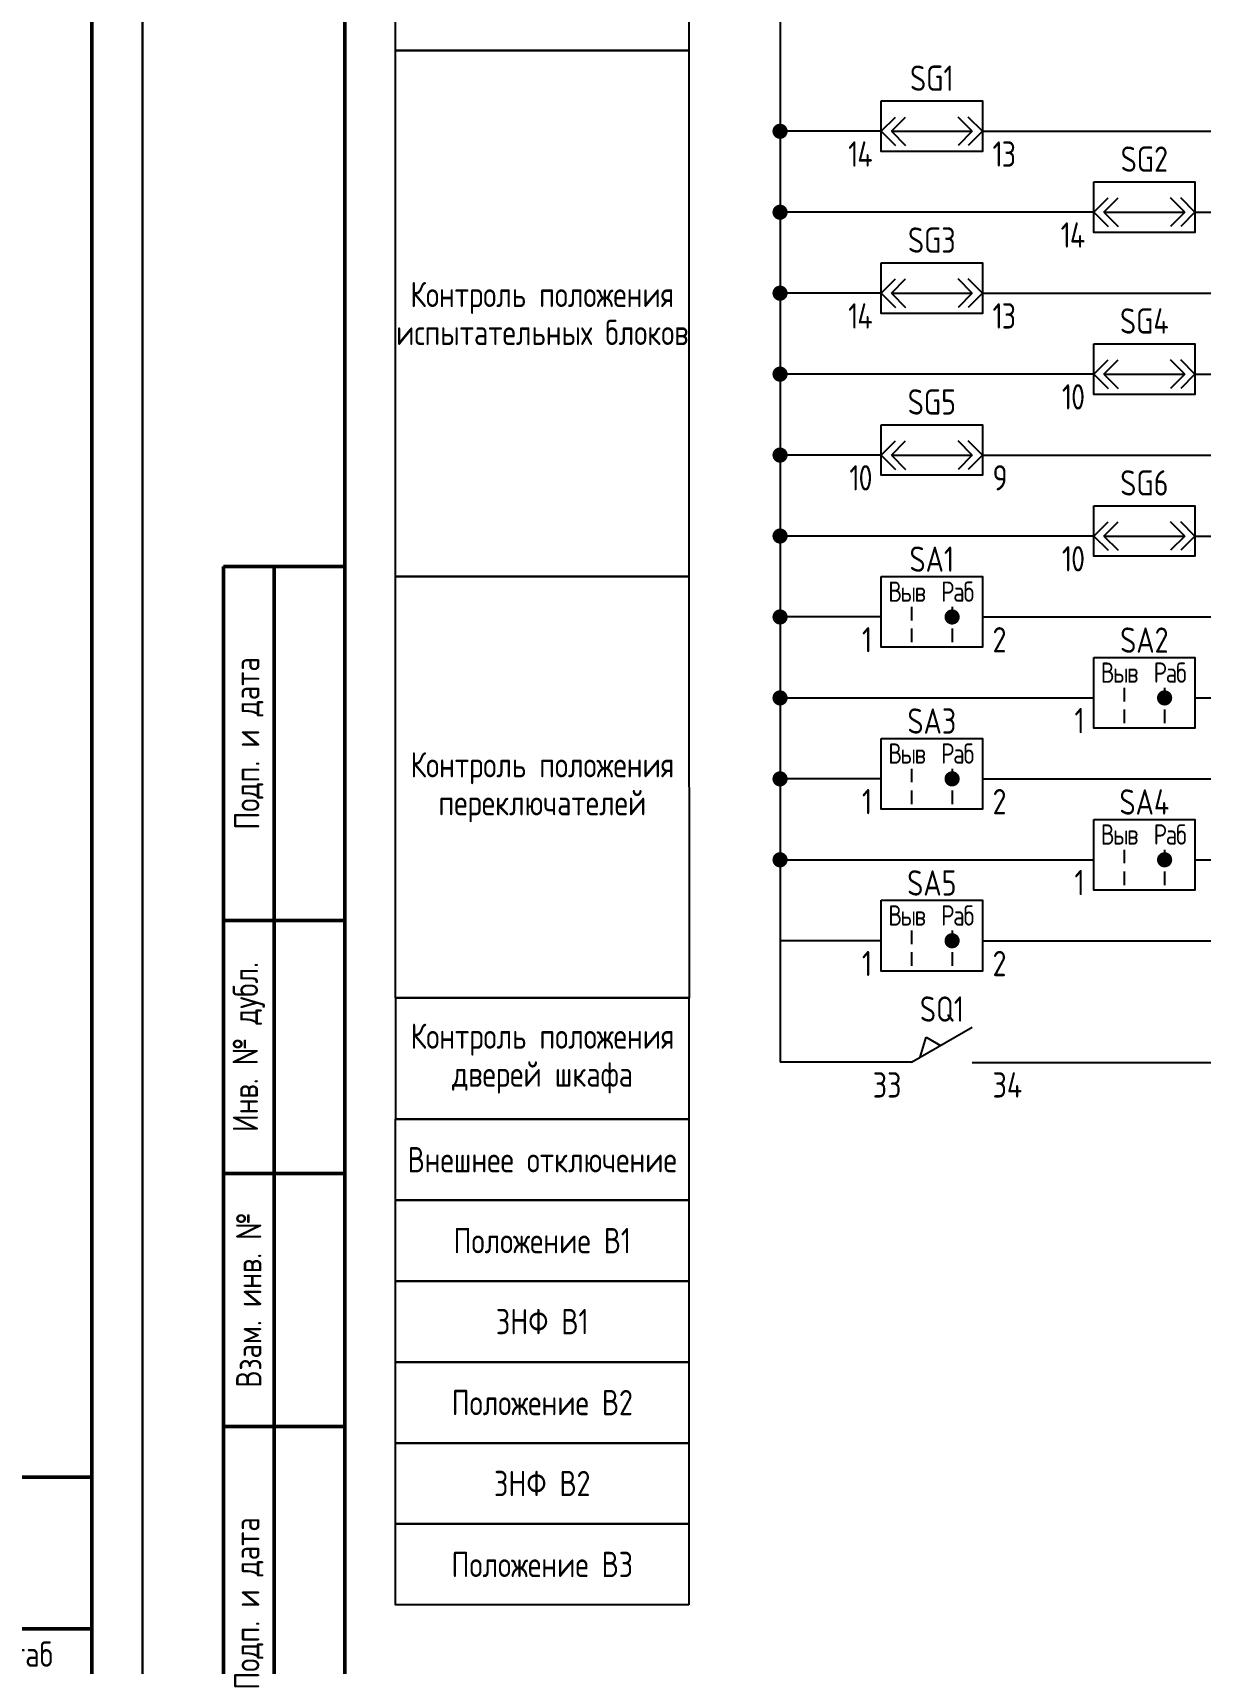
# Model space of a CAD drawing. Header units: millimetres. Extents: x -1117 to 4405, y -90 to 586.
# Drawn here: x 409.1 to 524.5, y 41.6 to 202.8 of the extents above; entities that cross this region are included whole.
import ezdxf

# ---------------------------------------------------------------- set-up
doc = ezdxf.new("R2010")
doc.units = ezdxf.units.MM
doc.styles.add('Gost_type_A', font='GOST_A.TTF')

# ---------------------------------------------------------------- blocks, each defined once
blk = doc.blocks.new('Формат_А3')
blk.add_lwpolyline([(-420, 297), (0, 297), (0, 0), (-420, 0)], close=True)
at = {"lineweight": 50}
blk.add_lwpolyline([(-400, 292), (-5, 292), (-5, 5), (-400, 5)], close=True, dxfattribs=at)
blk = doc.blocks.new('Штамп большой нижний')
at = {"lineweight": 50}
for points in [[(-120, 55), (0, 55), (0, 40), (-120, 40)], [(-18, 40), (0, 40), (0, 35), (-18, 35)]]:
    blk.add_lwpolyline(points, close=True, dxfattribs=at)
at = {"insert": (-9, 37.5), "char_height": 2.5, "width": 18, "attachment_point": 5, "style": 'Gost_type_A'}
blk.add_mtext('Масштаб', dxfattribs=at)
blk = doc.blocks.new('Штамп левый нижний')
at = {"lineweight": 50}
for points in [[(-12, 145), (-7, 145), (-7, 110), (-12, 110)], [(-7, 145), (0, 145), (0, 110), (-7, 110)], [(-12, 110), (-7, 110), (-7, 85), (-12, 85)], [(-7, 110), (0, 110), (0, 85), (-7, 85)], [(-12, 85), (-7, 85), (-7, 60), (-12, 60)], [(-7, 85), (0, 85), (0, 60), (-7, 60)], [(-12, 60), (-7, 60), (-7, 25), (-12, 25)], [(-7, 60), (0, 60), (0, 25), (-7, 25)], [(-12, 25), (-7, 25), (-7, 0), (-12, 0)], [(-7, 25), (0, 25), (0, 0), (-7, 0)]]:
    blk.add_lwpolyline(points, close=True, dxfattribs=at)
at = {"char_height": 2.5, "attachment_point": 5, "rotation": 90, "style": 'Gost_type_A'}
for s, insert, width in [('Подп. и дата', (-9.5, 127.5), 35), ('Инв. № дубл.', (-9.5, 97.5), 25), ('Взам. инв. №', (-9.5, 72.5), 25), ('Подп. и дата', (-9.5, 42.5), 35), ('Инв. N подл.', (-9.5, 12.5), 25)]:
    blk.add_mtext(s, dxfattribs=dict(at, insert=insert, width=width))
blk = doc.blocks.new('БИ_разъем')
for p, q in [((0, 0), (1.41, 1.41)), ((0, 0), (1.41, 1.41)), ((0, 0), (1.41, -1.41)), ((0, 0), (1.41, -1.41)), ((1, 0), (2.41, 1.41)), ((1, 0), (2.41, -1.41)), ((1, 0), (9, 0)), ((9, 0), (7.59, 1.41)), ((9, 0), (7.59, -1.41)), ((10, 0), (8.59, 1.41)), ((10, 0), (8.59, 1.41)), ((10, 0), (8.59, -1.41)), ((10, 0), (8.59, -1.41))]:
    blk.add_line(p, q)
blk = doc.blocks.new('POINT')
at = {"const_width": 0.75}
blk.add_lwpolyline([(-0.375, 0, 1), (0.375, 0, 1)], format="xyb", close=True, dxfattribs=at)
blk = doc.blocks.new('Переключатель_положение')
for p, q in [((2, 1), (2, -0.34)), ((2, -1.14), (2, -2.49))]:
    blk.add_line(p, q)

msp = doc.modelspace()

# ---------------------------------------------------------------- linework, layer by layer
for p, q in [((483, 259), (483, 101)), ((493, 193), (483, 193)), ((503, 193), (555, 193)), ((514, 185), (483, 185)), ((524, 185), (555, 185)), ((493, 177), (483, 177)), ((503, 177), (555, 177)), ((514, 169), (483, 169)), ((524, 169), (555, 169)), ((493, 161), (483, 161)), ((503, 161), (555, 161)), ((514, 153), (483, 153)), ((524, 153), (555, 153)), ((493, 145), (483, 145)), ((503, 145), (555, 145)), ((483, 137), (514, 137)), ((524, 137), (555, 137)), ((493, 129), (483, 129)), ((503, 129), (555, 129)), ((483, 121), (514, 121)), ((524, 121), (555, 121)), ((493, 113), (483, 113)), ((503, 113), (555, 113)), ((496, 101), (502, 104.46)), ((496.86, 101.5), (497.43, 103.48)), ((497.43, 103.48), (498.87, 102.65)), ((496, 101), (483, 101)), ((531, 100.95), (502, 100.95))]:
    msp.add_line(p, q)
for points in [[(474, 201), (445, 201), (445, 221), (474, 221)], [(474, 149), (445, 149), (445, 201), (474, 201)], [(493, 196), (503, 196), (503, 191), (493, 191)], [(514, 188), (524, 188), (524, 183), (514, 183)], [(493, 180), (503, 180), (503, 175), (493, 175)], [(514, 172), (524, 172), (524, 167), (514, 167)], [(493, 164), (503, 164), (503, 159), (493, 159)], [(514, 156), (524, 156), (524, 151), (514, 151)], [(474.01, 107.36), (445.01, 107.36), (445, 149), (474, 149)], [(493, 149), (503, 149), (503, 142), (493, 142)], [(514, 141), (524, 141), (524, 134), (514, 134)], [(493, 133), (503, 133), (503, 126), (493, 126)], [(514, 125), (524, 125), (524, 118), (514, 118)], [(493, 117), (503, 117), (503, 110), (493, 110)], [(474, 95.36), (445.03, 95.36), (445.03, 107.36), (474, 107.36)], [(474, 87.36), (445, 87.36), (445, 95.36), (474, 95.36)], [(474, 79.36), (445, 79.36), (445, 87.36), (474, 87.36)], [(474, 71.36), (445, 71.36), (445, 79.36), (474, 79.36)], [(474, 63.36), (445, 63.36), (445, 71.36), (474, 71.36)], [(474, 55.36), (445, 55.36), (445, 63.36), (474, 63.36)], [(474, 47.36), (445, 47.36), (445, 55.36), (474, 55.36)]]:
    msp.add_lwpolyline(points, close=True)

# ---------------------------------------------------------------- block references
at = {"color": 1}
for name, p in [('Формат_А3', (420, 0)), ('Формат_А3', (840, 0)), ('Штамп левый нижний', (440, 5))]:
    msp.add_blockref(name, p, dxfattribs=at)
for name, p in [('POINT', (483, 193)), ('БИ_разъем', (493, 193)), ('POINT', (483, 185)), ('БИ_разъем', (514, 185)), ('POINT', (483, 177)), ('БИ_разъем', (493, 177)), ('POINT', (483, 169)), ('БИ_разъем', (514, 169)), ('POINT', (483, 161)), ('БИ_разъем', (493, 161)), ('POINT', (483, 153)), ('БИ_разъем', (514, 153)), ('POINT', (483, 145)), ('Переключатель_положение', (494, 145)), ('POINT', (500, 145)), ('Переключатель_положение', (498, 145)), ('POINT', (483, 137)), ('Переключатель_положение', (515, 137)), ('POINT', (521, 137)), ('Переключатель_положение', (519, 137)), ('POINT', (483, 129)), ('Переключатель_положение', (494, 129)), ('POINT', (500, 129)), ('Переключатель_положение', (498, 129)), ('POINT', (483, 121)), ('Переключатель_положение', (515, 121)), ('POINT', (521, 121)), ('Переключатель_положение', (519, 121)), ('Переключатель_положение', (494, 113)), ('POINT', (500, 113)), ('Переключатель_положение', (498, 113)), ('Штамп большой нижний', (415, 5))]:
    msp.add_blockref(name, p)

# ---------------------------------------------------------------- texts
at = {"char_height": 2.5, "line_spacing_factor": 0.9, "style": 'Gost_type_A'}
for s, insert, width, attachment_point in [('SG1', (498, 197), 10, 8), ('{\\T0.9;14}', (492, 192), 5, 3), ('{\\T0.9;13}', (504, 192), 5, 1), ('SG2', (519, 189), 10, 8), ('{\\T0.9;14}', (513, 184), 5, 3), ('SG3', (498, 181), 10, 8), ('Контроль положения\\Pиспытательных блоков', (459.5, 175), 29, 5), ('{\\T0.9;14}', (492, 176), 5, 3), ('{\\T0.9;13}', (504, 176), 5, 1), ('SG4', (519, 173), 10, 8), ('{\\T0.9;10}', (513, 168), 5, 3), ('SG5', (498, 165), 10, 8), ('{\\T0.9;10}', (492, 160), 5, 3), ('{\\T0.9;9}', (504, 160), 5, 1), ('SG6', (519, 157), 10, 8), ('{\\T0.9;10}', (513, 152), 5, 3), ('Контроль положения\\Pпереключателей', (459.51, 128.18), 29.0133, 5), ('Контроль положения\\Pдверей шкафа', (459.53, 101.36), 29.0042, 5), ('Внешнее отключение ', (459.5, 91.36), 29, 5), ('Положение В1 ', (459.5, 83.36), 29, 5), ('ЗНФ В1 ', (459.5, 75.36), 29, 5), ('Положение В2', (459.5, 67.36), 29, 5), ('ЗНФ В2', (459.5, 59.36), 29, 5), ('Положение В3', (459.5, 51.36), 29, 5)]:
    msp.add_mtext(s, dxfattribs=dict(at, insert=insert, width=width, attachment_point=attachment_point))
at = {"style": 'Gost_type_A'}
for s, insert, char_height, width, attachment_point in [('SA1', (498, 149.46), 2.5, 10, 8), ('{\\T0.9;Выв}', (495.5, 147.5), 2, 5, 5), ('{\\T0.9;Раб}', (500.5, 147.5), 2, 5, 5), ('{\\T0.9;1}', (492, 144), 2.5, 5, 3), ('SA2', (519, 141.46), 2.5, 10, 8), ('{\\T0.9;Выв}', (516.5, 139.5), 2, 5, 5), ('{\\T0.9;Раб}', (521.5, 139.5), 2, 5, 5), ('SA3', (498, 133.46), 2.5, 10, 8), ('{\\T0.9;1}', (513, 136), 2.5, 5, 3), ('{\\T0.9;Выв}', (495.5, 131.5), 2, 5, 5), ('{\\T0.9;Раб}', (500.5, 131.5), 2, 5, 5), ('{\\T0.9;1}', (492, 128), 2.5, 5, 3), ('SA4', (519, 125.46), 2.5, 10, 8), ('{\\T0.9;Выв}', (516.5, 123.5), 2, 5, 5), ('{\\T0.9;Раб}', (521.5, 123.5), 2, 5, 5), ('SA5', (498, 117.46), 2.5, 10, 8), ('{\\T0.9;1}', (513, 120), 2.5, 5, 3), ('{\\T0.9;Выв}', (495.5, 115.5), 2, 5, 5), ('{\\T0.9;Раб}', (500.5, 115.5), 2, 5, 5), ('{\\T0.9;1}', (492, 112), 2.5, 5, 3), ('SQ1', (499, 105), 2.5, 10, 8), ('33', (495, 100), 2.5, 6, 3), ('34', (504, 100), 2.5, 6, 1)]:
    msp.add_mtext(s, dxfattribs=dict(at, insert=insert, char_height=char_height, width=width, attachment_point=attachment_point))
at = {"char_height": 2.5, "attachment_point": 1, "style": 'Gost_type_A'}
for insert in [(504, 144), (504, 128), (504, 112)]:
    msp.add_mtext('{\\T0.9;2}', dxfattribs=dict(at, insert=insert))

doc.saveas('drawing.dxf')
